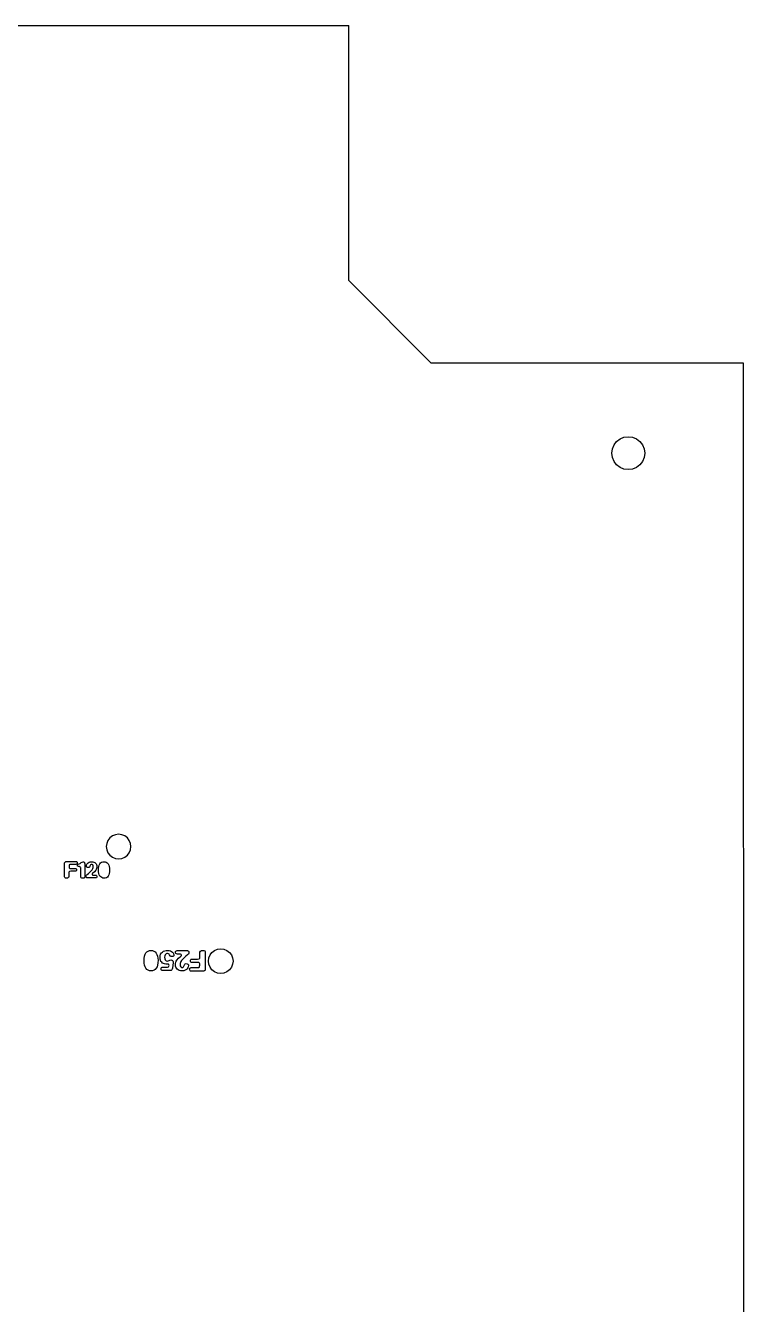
# Model space of a CAD drawing. Header units: metres. Extents: x 2364 to 2718, y 474 to 796.
# Drawn here: x 2630.7 to 2718.1, y 640.7 to 796.3 of the extents above; entities that cross this region are included whole.
import ezdxf

# ---------------------------------------------------------------- set-up
doc = ezdxf.new("R2010")
doc.units = ezdxf.units.M

msp = doc.modelspace()

# ---------------------------------------------------------------- linework, layer by layer
at = {"layer": 'COMPONENT0'}
for p, q in [((2645.16, 682.52), (2645.17, 682.82)), ((2645.17, 682.82), (2645.21, 683.09)), ((2645.21, 683.09), (2645.28, 683.31)), ((2645.28, 683.31), (2645.37, 683.48)), ((2645.37, 683.48), (2645.49, 683.62)), ((2645.49, 683.62), (2645.63, 683.71)), ((2645.63, 683.71), (2645.81, 683.77)), ((2645.81, 683.77), (2646.01, 683.79)), ((2646.01, 683.79), (2646.19, 683.77)), ((2646.19, 683.77), (2646.35, 683.71)), ((2646.35, 683.71), (2646.49, 683.6)), ((2646.49, 683.6), (2646.61, 683.46)), ((2646.61, 683.46), (2646.71, 683.29)), ((2646.71, 683.29), (2646.79, 683.08)), ((2646.79, 683.08), (2646.83, 682.84)), ((2646.83, 682.84), (2646.85, 682.58)), ((2647.09, 682.92), (2647.11, 683.13)), ((2647.1, 682.74), (2647.09, 682.92)), ((2647.11, 683.13), (2647.16, 683.32)), ((2647.16, 683.32), (2647.25, 683.47)), ((2647.25, 683.47), (2647.37, 683.59)), ((2647.37, 683.59), (2647.5, 683.68)), ((2647.5, 683.68), (2647.66, 683.75)), ((2647.66, 683.11), (2647.64, 682.95)), ((2647.64, 682.95), (2647.66, 682.77)), ((2647.66, 683.75), (2647.83, 683.78)), ((2647.72, 683.25), (2647.66, 683.11)), ((2647.83, 683.36), (2647.72, 683.25)), ((2647.83, 683.78), (2648, 683.79)), ((2647.9, 683.39), (2647.83, 683.36)), ((2647.98, 683.4), (2647.9, 683.39)), ((2648.11, 683.37), (2647.98, 683.4)), ((2648, 683.79), (2648.2, 683.78)), ((2648.18, 683.33), (2648.11, 683.37)), ((2648.25, 683.24), (2648.18, 683.33)), ((2648.2, 683.78), (2648.37, 683.73)), ((2648.32, 683.13), (2648.25, 683.24)), ((2648.38, 683.06), (2648.32, 683.13)), ((2648.37, 683.73), (2648.5, 683.67)), ((2648.45, 683.03), (2648.38, 683.06)), ((2648.54, 683.03), (2648.45, 683.03)), ((2648.5, 683.67), (2648.61, 683.59)), ((2648.66, 683.04), (2648.54, 683.03)), ((2648.61, 683.59), (2648.68, 683.5)), ((2648.73, 683.08), (2648.66, 683.04)), ((2648.68, 683.5), (2648.74, 683.4)), ((2648.76, 683.14), (2648.73, 683.08)), ((2648.74, 683.4), (2648.77, 683.22)), ((2648.77, 683.22), (2648.76, 683.14)), ((2648.97, 683.55), (2648.98, 683.65)), ((2648.98, 683.47), (2648.97, 683.55)), ((2648.98, 683.65), (2649.03, 683.71)), ((2649.03, 683.4), (2648.98, 683.47)), ((2649.03, 683.71), (2649.1, 683.75)), ((2649.11, 683.36), (2649.03, 683.4)), ((2649.1, 683.75), (2649.19, 683.76)), ((2649.23, 683.34), (2649.11, 683.36)), ((2649.14, 682.59), (2649.34, 682.83)), ((2649.19, 683.76), (2650.41, 683.76)), ((2649.44, 683.34), (2649.23, 683.34)), ((2649.34, 682.83), (2649.62, 683.09)), ((2649.58, 683.33), (2649.44, 683.34)), ((2649.66, 683.29), (2649.58, 683.33)), ((2649.62, 683.09), (2649.68, 683.15)), ((2649.69, 683.22), (2649.66, 683.29)), ((2649.68, 683.15), (2649.69, 683.22)), ((2649.93, 682.79), (2649.71, 682.54)), ((2650.24, 683.07), (2649.93, 682.79)), ((2650.44, 683.24), (2650.24, 683.07)), ((2650.41, 683.76), (2650.49, 683.75)), ((2650.55, 683.34), (2650.44, 683.24)), ((2650.49, 683.75), (2650.55, 683.7)), ((2650.55, 683.7), (2650.59, 683.64)), ((2650.59, 683.44), (2650.55, 683.34)), ((2650.59, 683.64), (2650.6, 683.55)), ((2650.6, 683.55), (2650.59, 683.44)), ((2651.86, 682.76), (2651.9, 682.8)), ((2651.9, 682.8), (2651.93, 682.86)), ((2651.92, 683.38), (2651.94, 683.59)), ((2651.93, 683.05), (2651.92, 683.38)), ((2651.93, 682.86), (2651.93, 683.05)), ((2651.94, 683.59), (2652.01, 683.71)), ((2652.01, 683.71), (2652.13, 683.77)), ((2652.13, 683.77), (2652.3, 683.78)), ((2652.3, 683.78), (2652.43, 683.77)), ((2652.43, 683.77), (2652.52, 683.74)), ((2652.52, 683.74), (2652.57, 683.67)), ((2652.57, 683.67), (2652.58, 683.56)), ((2652.58, 683.56), (2652.58, 681.47)), ((2645.17, 682.25), (2645.16, 682.52)), ((2645.21, 682.01), (2645.17, 682.25)), ((2645.29, 681.8), (2645.21, 682.01)), ((2645.38, 681.62), (2645.29, 681.8)), ((2645.5, 681.48), (2645.38, 681.62)), ((2645.65, 681.37), (2645.5, 681.48)), ((2645.81, 681.31), (2645.65, 681.37)), ((2646, 681.29), (2645.81, 681.31)), ((2646.19, 681.31), (2646, 681.29)), ((2646.36, 681.37), (2646.19, 681.31)), ((2646.5, 681.47), (2646.36, 681.37)), ((2646.63, 681.61), (2646.5, 681.47)), ((2646.72, 681.79), (2646.63, 681.61)), ((2646.79, 682.01), (2646.72, 681.79)), ((2646.84, 682.28), (2646.79, 682.01)), ((2646.85, 682.58), (2646.84, 682.28)), ((2647.14, 682.59), (2647.1, 682.74)), ((2647.2, 682.45), (2647.14, 682.59)), ((2647.29, 682.34), (2647.2, 682.45)), ((2647.21, 681.52), (2647.23, 681.62)), ((2647.23, 681.44), (2647.21, 681.52)), ((2647.23, 681.62), (2647.28, 681.69)), ((2647.27, 681.38), (2647.23, 681.44)), ((2647.34, 681.34), (2647.27, 681.38)), ((2647.28, 681.69), (2647.36, 681.73)), ((2647.39, 682.25), (2647.29, 682.34)), ((2647.43, 681.33), (2647.34, 681.34)), ((2647.36, 681.73), (2647.47, 681.74)), ((2647.51, 682.18), (2647.39, 682.25)), ((2648.34, 681.33), (2647.43, 681.33)), ((2647.47, 681.74), (2647.88, 681.74)), ((2647.65, 682.14), (2647.51, 682.18)), ((2647.81, 682.13), (2647.65, 682.14)), ((2647.66, 682.77), (2647.73, 682.62)), ((2647.73, 682.62), (2647.83, 682.52)), ((2647.91, 682.13), (2647.81, 682.13)), ((2647.83, 682.52), (2647.95, 682.49)), ((2647.88, 681.74), (2648.01, 681.76)), ((2648.03, 682.13), (2647.91, 682.13)), ((2647.95, 682.49), (2648.09, 682.51)), ((2648.01, 681.76), (2648.1, 681.8)), ((2648.1, 682.12), (2648.03, 682.13)), ((2648.09, 682.51), (2648.19, 682.56)), ((2648.15, 682.09), (2648.1, 682.12)), ((2648.1, 681.8), (2648.16, 681.87)), ((2648.17, 682.03), (2648.15, 682.09)), ((2648.16, 681.87), (2648.18, 681.94)), ((2648.18, 681.94), (2648.17, 682.03)), ((2648.19, 682.56), (2648.27, 682.6)), ((2648.27, 682.6), (2648.39, 682.62)), ((2648.45, 681.35), (2648.34, 681.33)), ((2648.39, 682.62), (2648.53, 682.61)), ((2648.52, 681.41), (2648.45, 681.35)), ((2648.57, 681.5), (2648.52, 681.41)), ((2648.53, 682.61), (2648.62, 682.57)), ((2648.6, 681.63), (2648.57, 681.5)), ((2648.67, 682.3), (2648.6, 681.63)), ((2648.62, 682.57), (2648.66, 682.5)), ((2648.66, 682.5), (2648.68, 682.4)), ((2648.68, 682.36), (2648.67, 682.3)), ((2648.68, 682.4), (2648.68, 682.36)), ((2648.97, 682.02), (2648.98, 682.19)), ((2648.98, 681.87), (2648.97, 682.02)), ((2648.98, 682.19), (2649.01, 682.34)), ((2649.02, 681.73), (2648.98, 681.87)), ((2649.01, 682.34), (2649.06, 682.47)), ((2649.08, 681.61), (2649.02, 681.73)), ((2649.06, 682.47), (2649.14, 682.59)), ((2649.17, 681.5), (2649.08, 681.61)), ((2649.28, 681.41), (2649.17, 681.5)), ((2649.42, 681.35), (2649.28, 681.41)), ((2649.58, 681.3), (2649.42, 681.35)), ((2649.54, 682.19), (2649.53, 682.07)), ((2649.53, 682.07), (2649.55, 681.89)), ((2649.57, 682.31), (2649.54, 682.19)), ((2649.55, 681.89), (2649.61, 681.78)), ((2649.63, 682.43), (2649.57, 682.31)), ((2649.76, 681.29), (2649.58, 681.3)), ((2649.61, 681.78), (2649.69, 681.72)), ((2649.71, 682.54), (2649.63, 682.43)), ((2649.69, 681.72), (2649.77, 681.7)), ((2649.97, 681.31), (2649.76, 681.29)), ((2649.77, 681.7), (2649.86, 681.72)), ((2649.86, 681.72), (2649.94, 681.77)), ((2649.94, 681.77), (2649.99, 681.85)), ((2650.15, 681.37), (2649.97, 681.31)), ((2649.99, 681.85), (2650.02, 681.95)), ((2650.02, 681.95), (2650.05, 682.03)), ((2650.05, 682.03), (2650.09, 682.11)), ((2650.09, 682.11), (2650.15, 682.16)), ((2650.15, 682.16), (2650.26, 682.18)), ((2650.29, 681.46), (2650.15, 681.37)), ((2650.26, 682.18), (2650.39, 682.16)), ((2650.39, 681.56), (2650.29, 681.46)), ((2650.39, 682.16), (2650.48, 682.12)), ((2650.47, 681.67), (2650.39, 681.56)), ((2650.52, 681.78), (2650.47, 681.67)), ((2650.48, 682.12), (2650.54, 682.05)), ((2650.56, 681.96), (2650.52, 681.78)), ((2650.54, 682.05), (2650.56, 681.96)), ((2650.68, 681.47), (2650.7, 681.56)), ((2650.7, 681.38), (2650.68, 681.47)), ((2650.7, 681.56), (2650.73, 681.63)), ((2650.74, 681.32), (2650.7, 681.38)), ((2650.73, 681.63), (2650.79, 681.67)), ((2650.8, 681.28), (2650.74, 681.32)), ((2650.78, 682.52), (2650.79, 682.61)), ((2650.79, 682.43), (2650.78, 682.52)), ((2650.79, 682.61), (2650.83, 682.68)), ((2650.84, 682.37), (2650.79, 682.43)), ((2650.79, 681.67), (2650.88, 681.69)), ((2650.88, 681.27), (2650.8, 681.28)), ((2650.83, 682.68), (2650.89, 682.72)), ((2650.9, 682.33), (2650.84, 682.37)), ((2650.88, 681.69), (2651.66, 681.69)), ((2652.4, 681.27), (2650.88, 681.27)), ((2650.89, 682.72), (2650.97, 682.74)), ((2650.97, 682.32), (2650.9, 682.33)), ((2650.97, 682.74), (2651.66, 682.74)), ((2651.66, 682.32), (2650.97, 682.32)), ((2651.66, 682.74), (2651.86, 682.76)), ((2651.81, 682.3), (2651.66, 682.32)), ((2651.66, 681.69), (2651.8, 681.71)), ((2651.8, 681.71), (2651.87, 681.76)), ((2651.88, 682.25), (2651.81, 682.3)), ((2651.87, 681.76), (2651.9, 681.86)), ((2651.91, 682.14), (2651.88, 682.25)), ((2651.9, 681.86), (2651.91, 681.99)), ((2651.91, 681.99), (2651.91, 682.14)), ((2652.47, 681.29), (2652.4, 681.27)), ((2652.53, 681.33), (2652.47, 681.29)), ((2652.57, 681.4), (2652.53, 681.33)), ((2652.58, 681.47), (2652.57, 681.4))]:
    msp.add_line(p, q, dxfattribs=at)
at = {"layer": 'COMPONENT3'}
for p, q in [((2635.48, 694.43, 0.01), (2635.49, 694.49, 0.01)), ((2635.48, 692.75, 0.01), (2635.48, 694.43, 0.01)), ((2635.49, 694.49, 0.01), (2635.53, 694.54, 0.01)), ((2635.53, 694.54, 0.01), (2635.57, 694.57, 0.01)), ((2635.57, 694.57, 0.01), (2635.63, 694.59, 0.01)), ((2635.63, 694.59, 0.01), (2636.85, 694.59, 0.01)), ((2636.03, 694.12, 0.01), (2636.02, 694.01, 0.01)), ((2636.02, 694.01, 0.01), (2636.02, 693.89, 0.01)), ((2636.02, 693.89, 0.01), (2636.04, 693.81, 0.01)), ((2636.05, 694.19, 0.01), (2636.03, 694.12, 0.01)), ((2636.04, 693.81, 0.01), (2636.1, 693.76, 0.01)), ((2636.11, 694.24, 0.01), (2636.05, 694.19, 0.01)), ((2636.1, 693.76, 0.01), (2636.22, 693.75, 0.01)), ((2636.22, 694.25, 0.01), (2636.11, 694.24, 0.01)), ((2636.85, 694.25, 0.01), (2636.22, 694.25, 0.01)), ((2636.22, 693.75, 0.01), (2636.77, 693.75, 0.01)), ((2636.77, 693.75, 0.01), (2636.83, 693.74, 0.01)), ((2636.83, 693.74, 0.01), (2636.88, 693.71, 0.01)), ((2636.85, 694.59, 0.01), (2636.91, 694.58, 0.01)), ((2636.92, 694.26, 0.01), (2636.85, 694.25, 0.01)), ((2636.88, 693.71, 0.01), (2636.91, 693.66, 0.01)), ((2636.91, 694.58, 0.01), (2636.96, 694.55, 0.01)), ((2636.96, 694.3, 0.01), (2636.92, 694.26, 0.01)), ((2636.96, 694.55, 0.01), (2636.99, 694.5, 0.01)), ((2636.99, 694.36, 0.01), (2636.96, 694.3, 0.01)), ((2636.99, 694.5, 0.01), (2637, 694.43, 0.01)), ((2637, 694.43, 0.01), (2636.99, 694.36, 0.01)), ((2637.04, 694.18, 0.01), (2637.07, 694.22, 0.01)), ((2637.04, 694.13, 0.01), (2637.04, 694.18, 0.01)), ((2637.05, 694.05, 0.01), (2637.04, 694.13, 0.01)), ((2637.08, 694.01, 0.01), (2637.05, 694.05, 0.01)), ((2637.07, 694.22, 0.01), (2637.14, 694.27, 0.01)), ((2637.18, 693.97, 0.01), (2637.08, 694.01, 0.01)), ((2637.14, 694.27, 0.01), (2637.24, 694.31, 0.01)), ((2637.3, 693.97, 0.01), (2637.18, 693.97, 0.01)), ((2637.24, 694.31, 0.01), (2637.36, 694.36, 0.01)), ((2637.35, 693.96, 0.01), (2637.3, 693.97, 0.01)), ((2637.39, 693.94, 0.01), (2637.35, 693.96, 0.01)), ((2637.36, 694.36, 0.01), (2637.43, 694.41, 0.01)), ((2637.43, 693.88, 0.01), (2637.39, 693.94, 0.01)), ((2637.43, 694.41, 0.01), (2637.5, 694.48, 0.01)), ((2637.45, 693.83, 0.01), (2637.43, 693.88, 0.01)), ((2637.45, 693.69, 0.01), (2637.45, 693.83, 0.01)), ((2637.45, 692.84, 0.01), (2637.45, 693.69, 0.01)), ((2637.5, 694.48, 0.01), (2637.6, 694.53, 0.01)), ((2637.6, 694.53, 0.01), (2637.72, 694.55, 0.01)), ((2637.72, 694.55, 0.01), (2637.79, 694.55, 0.01)), ((2637.79, 694.55, 0.01), (2637.84, 694.52, 0.01)), ((2637.84, 694.52, 0.01), (2637.88, 694.48, 0.01)), ((2637.88, 694.48, 0.01), (2637.9, 694.43, 0.01)), ((2637.9, 694.43, 0.01), (2637.92, 694.32, 0.01)), ((2637.92, 694.32, 0.01), (2637.92, 694.18, 0.01)), ((2637.92, 694.18, 0.01), (2637.92, 692.87, 0.01)), ((2638.13, 694.03, 0.01), (2638.16, 694.18, 0.01)), ((2638.15, 693.96, 0.01), (2638.13, 694.03, 0.01)), ((2638.19, 693.91, 0.01), (2638.15, 693.96, 0.01)), ((2638.16, 694.18, 0.01), (2638.2, 694.27, 0.01)), ((2638.27, 693.87, 0.01), (2638.19, 693.91, 0.01)), ((2638.2, 694.27, 0.01), (2638.27, 694.35, 0.01)), ((2638.27, 694.35, 0.01), (2638.35, 694.44, 0.01)), ((2638.38, 693.86, 0.01), (2638.27, 693.87, 0.01)), ((2638.35, 694.44, 0.01), (2638.46, 694.51, 0.01)), ((2638.46, 693.88, 0.01), (2638.38, 693.86, 0.01)), ((2638.46, 694.51, 0.01), (2638.6, 694.56, 0.01)), ((2638.51, 693.92, 0.01), (2638.46, 693.88, 0.01)), ((2638.55, 693.98, 0.01), (2638.51, 693.92, 0.01)), ((2638.56, 694.04, 0.01), (2638.55, 693.98, 0.01)), ((2638.59, 694.12, 0.01), (2638.56, 694.04, 0.01)), ((2638.63, 694.19, 0.01), (2638.59, 694.12, 0.01)), ((2638.6, 694.56, 0.01), (2638.77, 694.57, 0.01)), ((2638.69, 694.23, 0.01), (2638.63, 694.19, 0.01)), ((2638.76, 694.24, 0.01), (2638.69, 694.23, 0.01)), ((2638.83, 694.23, 0.01), (2638.76, 694.24, 0.01)), ((2638.77, 694.57, 0.01), (2638.92, 694.56, 0.01)), ((2638.9, 694.18, 0.01), (2638.83, 694.23, 0.01)), ((2638.88, 693.66, 0.01), (2638.93, 693.76, 0.01)), ((2638.94, 694.09, 0.01), (2638.9, 694.18, 0.01)), ((2638.92, 694.56, 0.01), (2639.05, 694.53, 0.01)), ((2638.93, 693.76, 0.01), (2638.95, 693.85, 0.01)), ((2638.96, 693.95, 0.01), (2638.94, 694.09, 0.01)), ((2638.95, 693.85, 0.01), (2638.96, 693.95, 0.01)), ((2639.05, 694.53, 0.01), (2639.16, 694.47, 0.01)), ((2639.16, 694.47, 0.01), (2639.25, 694.4, 0.01)), ((2639.25, 694.4, 0.01), (2639.32, 694.32, 0.01)), ((2639.32, 694.32, 0.01), (2639.37, 694.22, 0.01)), ((2639.37, 693.73, 0.01), (2639.33, 693.63, 0.01)), ((2639.37, 694.22, 0.01), (2639.4, 694.1, 0.01)), ((2639.4, 693.85, 0.01), (2639.37, 693.73, 0.01)), ((2639.4, 694.1, 0.01), (2639.41, 693.98, 0.01)), ((2639.41, 693.98, 0.01), (2639.4, 693.85, 0.01)), ((2639.59, 693.54, 0.01), (2639.6, 693.78, 0.01)), ((2639.6, 693.78, 0.01), (2639.63, 693.99, 0.01)), ((2639.63, 693.99, 0.01), (2639.69, 694.17, 0.01)), ((2639.69, 694.17, 0.01), (2639.77, 694.31, 0.01)), ((2639.77, 694.31, 0.01), (2639.86, 694.43, 0.01)), ((2639.86, 694.43, 0.01), (2639.98, 694.51, 0.01)), ((2639.98, 694.51, 0.01), (2640.12, 694.56, 0.01)), ((2640.12, 694.56, 0.01), (2640.27, 694.57, 0.01)), ((2640.27, 694.57, 0.01), (2640.42, 694.56, 0.01)), ((2640.42, 694.56, 0.01), (2640.55, 694.5, 0.01)), ((2640.55, 694.5, 0.01), (2640.67, 694.42, 0.01)), ((2640.67, 694.42, 0.01), (2640.76, 694.3, 0.01)), ((2640.76, 694.3, 0.01), (2640.84, 694.16, 0.01)), ((2640.84, 694.16, 0.01), (2640.9, 693.99, 0.01)), ((2640.9, 693.99, 0.01), (2640.93, 693.8, 0.01)), ((2640.93, 693.8, 0.01), (2640.94, 693.59, 0.01)), ((2635.5, 692.66, 0.01), (2635.48, 692.75, 0.01)), ((2635.53, 692.61, 0.01), (2635.5, 692.66, 0.01)), ((2635.6, 692.58, 0.01), (2635.53, 692.61, 0.01)), ((2635.71, 692.58, 0.01), (2635.6, 692.58, 0.01)), ((2635.85, 692.59, 0.01), (2635.71, 692.58, 0.01)), ((2635.94, 692.64, 0.01), (2635.85, 692.59, 0.01)), ((2636, 692.73, 0.01), (2635.94, 692.64, 0.01)), ((2636.01, 692.9, 0.01), (2636, 692.73, 0.01)), ((2636.03, 693.36, 0.01), (2636.01, 693.32, 0.01)), ((2636.01, 693.32, 0.01), (2636.01, 693.16, 0.01)), ((2636.01, 693.16, 0.01), (2636.01, 692.9, 0.01)), ((2636.07, 693.39, 0.01), (2636.03, 693.36, 0.01)), ((2636.22, 693.41, 0.01), (2636.07, 693.39, 0.01)), ((2636.77, 693.41, 0.01), (2636.22, 693.41, 0.01)), ((2636.84, 693.43, 0.01), (2636.77, 693.41, 0.01)), ((2636.89, 693.46, 0.01), (2636.84, 693.43, 0.01)), ((2636.92, 693.52, 0.01), (2636.89, 693.46, 0.01)), ((2636.91, 693.66, 0.01), (2636.93, 693.58, 0.01)), ((2636.93, 693.58, 0.01), (2636.92, 693.52, 0.01)), ((2637.46, 692.69, 0.01), (2637.45, 692.84, 0.01)), ((2637.5, 692.61, 0.01), (2637.46, 692.69, 0.01)), ((2637.58, 692.57, 0.01), (2637.5, 692.61, 0.01)), ((2637.69, 692.56, 0.01), (2637.58, 692.57, 0.01)), ((2637.81, 692.58, 0.01), (2637.69, 692.56, 0.01)), ((2637.88, 692.63, 0.01), (2637.81, 692.58, 0.01)), ((2637.92, 692.73, 0.01), (2637.88, 692.63, 0.01)), ((2637.92, 692.87, 0.01), (2637.92, 692.73, 0.01)), ((2638.1, 692.76, 0.01), (2638.11, 692.85, 0.01)), ((2638.11, 692.69, 0.01), (2638.1, 692.76, 0.01)), ((2638.11, 692.85, 0.01), (2638.14, 692.93, 0.01)), ((2638.14, 692.64, 0.01), (2638.11, 692.69, 0.01)), ((2638.14, 692.93, 0.01), (2638.23, 693.01, 0.01)), ((2638.19, 692.61, 0.01), (2638.14, 692.64, 0.01)), ((2638.26, 692.6, 0.01), (2638.19, 692.61, 0.01)), ((2638.23, 693.01, 0.01), (2638.39, 693.15, 0.01)), ((2639.23, 692.6, 0.01), (2638.26, 692.6, 0.01)), ((2638.39, 693.15, 0.01), (2638.64, 693.37, 0.01)), ((2638.64, 693.37, 0.01), (2638.82, 693.57, 0.01)), ((2638.82, 693.57, 0.01), (2638.88, 693.66, 0.01)), ((2638.84, 693.08, 0.01), (2638.83, 693.03, 0.01)), ((2638.83, 693.03, 0.01), (2638.85, 692.97, 0.01)), ((2638.89, 693.13, 0.01), (2638.84, 693.08, 0.01)), ((2638.85, 692.97, 0.01), (2638.92, 692.94, 0.01)), ((2639.11, 693.34, 0.01), (2638.89, 693.13, 0.01)), ((2638.92, 692.94, 0.01), (2639.03, 692.93, 0.01)), ((2639.03, 692.93, 0.01), (2639.2, 692.93, 0.01)), ((2639.27, 693.53, 0.01), (2639.11, 693.34, 0.01)), ((2639.2, 692.93, 0.01), (2639.3, 692.92, 0.01)), ((2639.3, 692.61, 0.01), (2639.23, 692.6, 0.01)), ((2639.33, 693.63, 0.01), (2639.27, 693.53, 0.01)), ((2639.3, 692.92, 0.01), (2639.36, 692.88, 0.01)), ((2639.36, 692.63, 0.01), (2639.3, 692.61, 0.01)), ((2639.36, 692.88, 0.01), (2639.4, 692.83, 0.01)), ((2639.39, 692.69, 0.01), (2639.36, 692.63, 0.01)), ((2639.41, 692.77, 0.01), (2639.39, 692.69, 0.01)), ((2639.4, 692.83, 0.01), (2639.41, 692.77, 0.01)), ((2639.6, 693.33, 0.01), (2639.59, 693.54, 0.01)), ((2639.64, 693.14, 0.01), (2639.6, 693.33, 0.01)), ((2639.7, 692.97, 0.01), (2639.64, 693.14, 0.01)), ((2639.78, 692.83, 0.01), (2639.7, 692.97, 0.01)), ((2639.87, 692.72, 0.01), (2639.78, 692.83, 0.01)), ((2639.99, 692.64, 0.01), (2639.87, 692.72, 0.01)), ((2640.12, 692.59, 0.01), (2639.99, 692.64, 0.01)), ((2640.26, 692.57, 0.01), (2640.12, 692.59, 0.01)), ((2640.42, 692.59, 0.01), (2640.26, 692.57, 0.01)), ((2640.56, 692.63, 0.01), (2640.42, 692.59, 0.01)), ((2640.68, 692.71, 0.01), (2640.56, 692.63, 0.01)), ((2640.77, 692.82, 0.01), (2640.68, 692.71, 0.01)), ((2640.85, 692.96, 0.01), (2640.77, 692.82, 0.01)), ((2640.9, 693.13, 0.01), (2640.85, 692.96, 0.01)), ((2640.93, 693.34, 0.01), (2640.9, 693.13, 0.01)), ((2640.94, 693.59, 0.01), (2640.93, 693.34, 0.01))]:
    msp.add_line(p, q, dxfattribs=at)
at = {"layer": 'GROUP1'}
for p, q in [((2640.6, 696.8, 0.01), (2640.55, 696.41, 0.01)), ((2640.75, 697.16, 0.01), (2640.6, 696.8, 0.01)), ((2640.99, 697.47, 0.01), (2640.75, 697.16, 0.01)), ((2641.3, 697.71, 0.01), (2640.99, 697.47, 0.01)), ((2641.66, 697.86, 0.01), (2641.3, 697.71, 0.01)), ((2642.05, 697.91, 0.01), (2641.66, 697.86, 0.01)), ((2642.44, 697.86, 0.01), (2642.05, 697.91, 0.01)), ((2642.8, 697.71, 0.01), (2642.44, 697.86, 0.01)), ((2643.11, 697.47, 0.01), (2642.8, 697.71, 0.01)), ((2643.35, 697.16, 0.01), (2643.11, 697.47, 0.01)), ((2643.5, 696.8, 0.01), (2643.35, 697.16, 0.01)), ((2643.55, 696.41, 0.01), (2643.5, 696.8, 0.01)), ((2640.55, 696.41, 0.01), (2640.6, 696.02, 0.01)), ((2640.6, 696.02, 0.01), (2640.75, 695.66, 0.01)), ((2640.75, 695.66, 0.01), (2640.99, 695.35, 0.01)), ((2640.99, 695.35, 0.01), (2641.3, 695.11, 0.01)), ((2642.8, 695.11, 0.01), (2643.11, 695.35, 0.01)), ((2643.11, 695.35, 0.01), (2643.35, 695.66, 0.01)), ((2643.35, 695.66, 0.01), (2643.5, 696.02, 0.01)), ((2643.5, 696.02, 0.01), (2643.55, 696.41, 0.01)), ((2641.3, 695.11, 0.01), (2641.66, 694.96, 0.01)), ((2641.66, 694.96, 0.01), (2642.05, 694.91, 0.01)), ((2642.05, 694.91, 0.01), (2642.44, 694.96, 0.01)), ((2642.44, 694.96, 0.01), (2642.8, 695.11, 0.01)), ((2652.97, 682.48, 0.01), (2653.02, 682.87, 0.01)), ((2653.02, 682.87, 0.01), (2653.17, 683.23, 0.01)), ((2653.17, 683.23, 0.01), (2653.41, 683.54, 0.01)), ((2653.41, 683.54, 0.01), (2653.72, 683.78, 0.01)), ((2653.72, 683.78, 0.01), (2654.08, 683.93, 0.01)), ((2654.08, 683.93, 0.01), (2654.47, 683.98, 0.01)), ((2654.47, 683.98, 0.01), (2654.86, 683.93, 0.01)), ((2654.86, 683.93, 0.01), (2655.22, 683.78, 0.01)), ((2655.22, 683.78, 0.01), (2655.53, 683.54, 0.01)), ((2655.53, 683.54, 0.01), (2655.77, 683.23, 0.01)), ((2655.77, 683.23, 0.01), (2655.92, 682.87, 0.01)), ((2655.92, 682.87, 0.01), (2655.97, 682.48, 0.01)), ((2653.02, 682.1, 0.01), (2652.97, 682.48, 0.01)), ((2653.17, 681.73, 0.01), (2653.02, 682.1, 0.01)), ((2653.41, 681.42, 0.01), (2653.17, 681.73, 0.01)), ((2653.72, 681.18, 0.01), (2653.41, 681.42, 0.01)), ((2655.53, 681.42, 0.01), (2655.22, 681.18, 0.01)), ((2655.77, 681.73, 0.01), (2655.53, 681.42, 0.01)), ((2655.92, 682.1, 0.01), (2655.77, 681.73, 0.01)), ((2655.97, 682.48, 0.01), (2655.92, 682.1, 0.01)), ((2654.08, 681.03, 0.01), (2653.72, 681.18, 0.01)), ((2654.47, 680.98, 0.01), (2654.08, 681.03, 0.01)), ((2654.86, 681.03, 0.01), (2654.47, 680.98, 0.01)), ((2655.22, 681.18, 0.01), (2654.86, 681.03, 0.01))]:
    msp.add_line(p, q, dxfattribs=at)
at = {"layer": 'Layer0'}
for p, q in [((2412.05, 796.26, 0), (2670.05, 796.26, 0)), ((2670.05, 765.26, 0), (2670.05, 796.26, 0)), ((2680.05, 755.26, 0), (2670.05, 765.26, 0)), ((2680.05, 755.26, 0), (2718.05, 755.26, 0)), ((2718.05, 755.26, 0), (2718.06, 516.26, 0)), ((2702.12, 744.78, 0), (2702.32, 745.26, 0)), ((2702.32, 745.26, 0), (2702.64, 745.67, 0)), ((2702.64, 745.67, 0), (2703.05, 745.99, 0)), ((2703.05, 745.99, 0), (2703.53, 746.19, 0)), ((2703.53, 746.19, 0), (2704.05, 746.26, 0)), ((2704.05, 746.26, 0), (2704.57, 746.19, 0)), ((2704.57, 746.19, 0), (2705.05, 745.99, 0)), ((2705.05, 745.99, 0), (2705.47, 745.67, 0)), ((2705.47, 745.67, 0), (2705.78, 745.26, 0)), ((2705.78, 745.26, 0), (2705.98, 744.78, 0)), ((2702.05, 744.26, 0), (2702.12, 744.78, 0)), ((2702.12, 743.74, 0), (2702.05, 744.26, 0)), ((2702.32, 743.26, 0), (2702.12, 743.74, 0)), ((2705.98, 743.74, 0), (2705.78, 743.26, 0)), ((2705.98, 744.78, 0), (2706.05, 744.26, 0)), ((2706.05, 744.26, 0), (2705.98, 743.74, 0)), ((2702.64, 742.85, 0), (2702.32, 743.26, 0)), ((2703.05, 742.53, 0), (2702.64, 742.85, 0)), ((2703.53, 742.33, 0), (2703.05, 742.53, 0)), ((2704.05, 742.26, 0), (2703.53, 742.33, 0)), ((2704.57, 742.33, 0), (2704.05, 742.26, 0)), ((2705.05, 742.53, 0), (2704.57, 742.33, 0)), ((2705.47, 742.85, 0), (2705.05, 742.53, 0)), ((2705.78, 743.26, 0), (2705.47, 742.85, 0))]:
    msp.add_line(p, q, dxfattribs=at)

doc.saveas('drawing.dxf')
